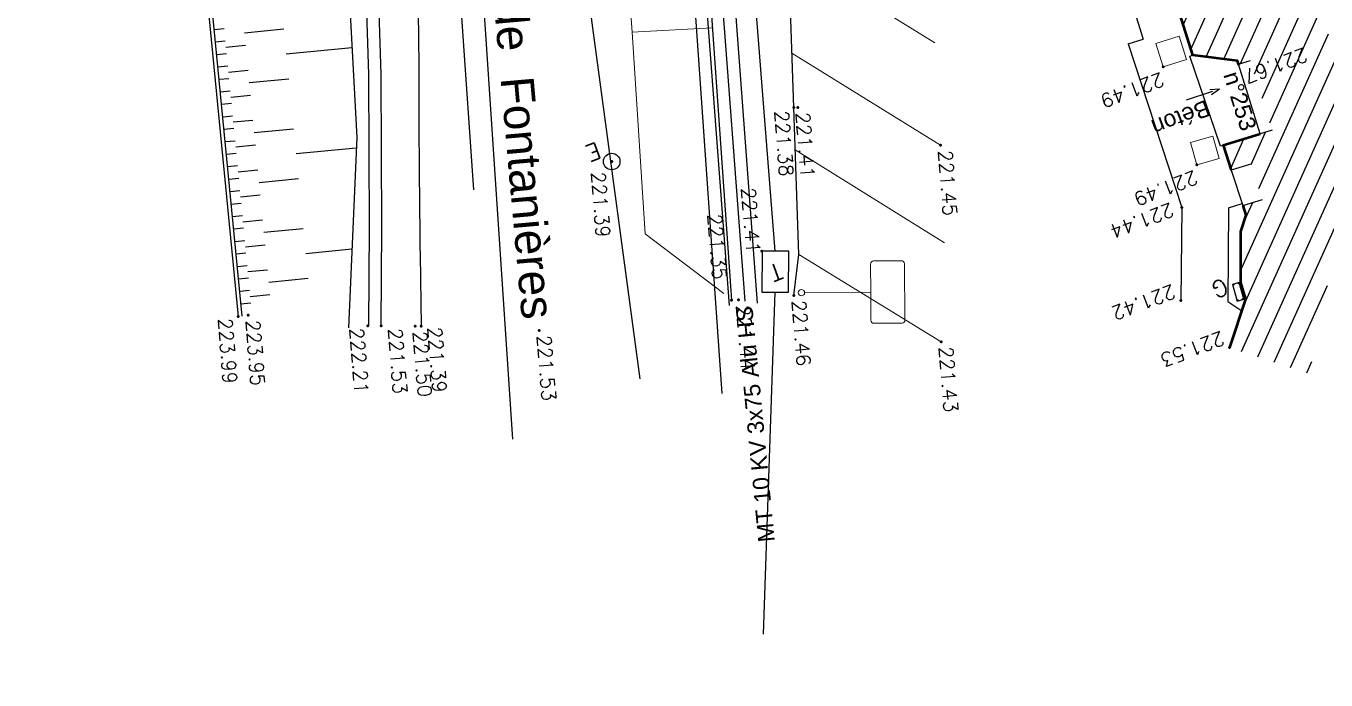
# Model space of a CAD drawing. Header units: metres. Extents: x 1841041 to 1841282, y 5171502 to 5171751.
# Drawn here: x 1841058.04 to 1841089.55, y 5171513.18 to 5171529.04 of the extents above; entities that cross this region are included whole.
import ezdxf
from ezdxf.enums import TextEntityAlignment as Align
from ezdxf.lldxf.tags import DXFTag

# ---------------------------------------------------------------- set-up
doc = ezdxf.new("R2010")
doc.units = ezdxf.units.M
doc.header["$PDSIZE"] = -0.004
for name, color, linetype, true_color in [('AEP_SSL', 4, 'Continuous', 0x00ffff), ('EDF_SSL', 1, 'Texte-Electricite', 0xff0000), ('Fond topo - BAT_ANN', 7, 'Continuous', 0x999999), ('Fond topo - BAT_HAC', 9, 'Continuous', 0x808080), ('Fond topo - BAT_NUM', 9, 'Continuous', 0x808080), ('Fond topo - CLO_MUR', 9, 'Continuous', 0x808080), ('Fond topo - EAU', 4, 'Continuous', 0x00ffff), ('Fond topo - EAU_TXT', 4, 'Continuous', 0x00ffff), ('Fond topo - GAZ', 7, 'Continuous', 0xff6600), ('Fond topo - GAZ_TXT', 7, 'Continuous', 0xff6600), ('Fond topo - PTT', 3, 'Continuous', 0x00ff00), ('Fond topo - PTT_TXT', 3, 'Continuous', 0x00ff00), ('Fond topo - SOL', 7, 'Continuous', 0xbababa), ('Fond topo - TAL', 7, 'Continuous', 0x7f3f00), ('Fond topo - TAL_HAC', 7, 'Continuous', 0xa57c00), ('Fond topo - VOI_NOM', 7, 'Continuous', 0x999999), ('Fond topo - VOI_TXT', 7, 'Continuous', 0x999999), ('GAZ_SSL', 7, 'Texte-GAZ', 0xff6600), ('SA - EBC', 7, 'Continuous', 0x4f7f3f), ('SA - Limite terrain', 1, 'LIMITE_CADASTRALE', 0xff0000), ('TELECOM_SSL', 3, 'Texte-Telecom', 0x00ff00)]:
    doc.layers.add(name, color=color, linetype=linetype, true_color=true_color)
doc.layers.add('Fond topo - AFF', color=7, linetype='Continuous', lineweight=9)
for name, color, linetype, lineweight, true_color in [('Fond topo - BAT', 9, 'Continuous', 50, 0x808080), ('Fond topo - P', 3, 'Continuous', 50, 0x00ff00), ('Fond topo - SIG', 7, 'Continuous', 20, 0xbf80ff), ('Fond topo - SIH', 7, 'Continuous', 5, 0xff7f9f), ('Fond topo - VOI', 7, 'Continuous', 25, 0x999999), ('Fond topo - Z_500', 1, 'Continuous', 9, 0xff0000)]:
    doc.layers.add(name, color=color, linetype=linetype, lineweight=lineweight, true_color=true_color)
doc.styles.add('2000_ARIAL', font='arial.ttf', dxfattribs={"height": 0.4})
doc.styles.add('Lignes', font='arial.ttf', dxfattribs={"height": 0.35})
doc.styles.add('LignesA', font='arial.ttf', dxfattribs={"height": 0.35})
doc.styles.add('SIMPLEX', font='simplex_.ttf', dxfattribs={"height": 1.25})
doc.styles.add('Tronçons', font='arial.ttf', dxfattribs={"height": 0.25})
tags = doc.linetypes.add('L16', pattern=[0.375, 0.3, -0.075]).pattern_tags.tags
tags[6:7] = [DXFTag(74, 4), DXFTag(75, 0), DXFTag(340, '0'), DXFTag(46, 0.0), DXFTag(50, 0.0), DXFTag(44, 0.0), DXFTag(45, 0.0)]
tags[4:5] = [DXFTag(74, 4), DXFTag(75, 0), DXFTag(340, '0'), DXFTag(46, 0.0), DXFTag(50, 0.0), DXFTag(44, 0.0), DXFTag(45, 0.0)]
tags = doc.linetypes.add('L8', pattern=[0.225, 0.15, -0.075]).pattern_tags.tags
tags[6:7] = [DXFTag(74, 4), DXFTag(75, 0), DXFTag(340, '0'), DXFTag(46, 0.0), DXFTag(50, 0.0), DXFTag(44, 0.0), DXFTag(45, 0.0)]
tags[4:5] = [DXFTag(74, 4), DXFTag(75, 0), DXFTag(340, '0'), DXFTag(46, 0.0), DXFTag(50, 0.0), DXFTag(44, 0.0), DXFTag(45, 0.0)]
tags = doc.linetypes.add('LIMITE_CADASTRALE', pattern=[13, 8, -2, 1, -2]).pattern_tags.tags
tags[10:11] = [DXFTag(74, 4), DXFTag(75, 0), DXFTag(340, '0'), DXFTag(46, 0.0), DXFTag(50, 0.0), DXFTag(44, 0.0), DXFTag(45, 0.0)]
tags[8:9] = [DXFTag(74, 4), DXFTag(75, 0), DXFTag(340, '0'), DXFTag(46, 0.0), DXFTag(50, 0.0), DXFTag(44, 0.0), DXFTag(45, 0.0)]
tags[6:7] = [DXFTag(74, 4), DXFTag(75, 0), DXFTag(340, '0'), DXFTag(46, 0.0), DXFTag(50, 0.0), DXFTag(44, 0.0), DXFTag(45, 0.0)]
tags[4:5] = [DXFTag(74, 4), DXFTag(75, 0), DXFTag(340, '0'), DXFTag(46, 0.0), DXFTag(50, 0.0), DXFTag(44, 0.0), DXFTag(45, 0.0)]
tags = doc.linetypes.add('Texte-BT', pattern='A,5,-0.25,["BT",Lignes,S=1,R=0,X=0,Y=-0.18],-1.25', length=6.5).pattern_tags.tags
tags[15:16] = [DXFTag(74, 4), DXFTag(75, 0), DXFTag(340, '0'), DXFTag(46, 0.0), DXFTag(50, 0.0), DXFTag(44, 0.0), DXFTag(45, 0.0)]
tags[4:5] = [DXFTag(74, 4), DXFTag(75, 0), DXFTag(340, '0'), DXFTag(46, 0.0), DXFTag(50, 0.0), DXFTag(44, 0.0), DXFTag(45, 0.0)]
tags = doc.linetypes.add('Texte-Electricite', pattern='A,5,-0.25,["ELEC",Lignes,S=1,R=0,X=0,Y=-0.18],-1.25', length=6.5).pattern_tags.tags
tags[15:16] = [DXFTag(74, 4), DXFTag(75, 0), DXFTag(340, '0'), DXFTag(46, 0.0), DXFTag(50, 0.0), DXFTag(44, 0.0), DXFTag(45, 0.0)]
tags[4:5] = [DXFTag(74, 4), DXFTag(75, 0), DXFTag(340, '0'), DXFTag(46, 0.0), DXFTag(50, 0.0), DXFTag(44, 0.0), DXFTag(45, 0.0)]
tags = doc.linetypes.add('Texte-GAZ', pattern='A,5,-0.25,["GAZ",Lignes,S=1,R=0,X=0,Y=-0.18],-1.25', length=6.5).pattern_tags.tags
tags[15:16] = [DXFTag(74, 4), DXFTag(75, 0), DXFTag(340, '0'), DXFTag(46, 0.0), DXFTag(50, 0.0), DXFTag(44, 0.0), DXFTag(45, 0.0)]
tags[4:5] = [DXFTag(74, 4), DXFTag(75, 0), DXFTag(340, '0'), DXFTag(46, 0.0), DXFTag(50, 0.0), DXFTag(44, 0.0), DXFTag(45, 0.0)]
tags = doc.linetypes.add('Texte-HT', pattern='A,5,-0.25,["HT",Lignes,S=1,R=0,X=0,Y=-0.18],-1.25', length=6.5).pattern_tags.tags
tags[15:16] = [DXFTag(74, 4), DXFTag(75, 0), DXFTag(340, '0'), DXFTag(46, 0.0), DXFTag(50, 0.0), DXFTag(44, 0.0), DXFTag(45, 0.0)]
tags[4:5] = [DXFTag(74, 4), DXFTag(75, 0), DXFTag(340, '0'), DXFTag(46, 0.0), DXFTag(50, 0.0), DXFTag(44, 0.0), DXFTag(45, 0.0)]
tags = doc.linetypes.add('Texte-MT', pattern='A,5,-0.25,["MT",Lignes,S=1,R=0,X=0,Y=-0.18],-1.25', length=6.5).pattern_tags.tags
tags[15:16] = [DXFTag(74, 4), DXFTag(75, 0), DXFTag(340, '0'), DXFTag(46, 0.0), DXFTag(50, 0.0), DXFTag(44, 0.0), DXFTag(45, 0.0)]
tags[4:5] = [DXFTag(74, 4), DXFTag(75, 0), DXFTag(340, '0'), DXFTag(46, 0.0), DXFTag(50, 0.0), DXFTag(44, 0.0), DXFTag(45, 0.0)]
tags = doc.linetypes.add('Texte-Telecom', pattern='A,5,-0.25,["TEL",Lignes,S=1,R=0,X=0,Y=-0.18],-1.25', length=6.5).pattern_tags.tags
tags[15:16] = [DXFTag(74, 4), DXFTag(75, 0), DXFTag(340, '0'), DXFTag(46, 0.0), DXFTag(50, 0.0), DXFTag(44, 0.0), DXFTag(45, 0.0)]
tags[4:5] = [DXFTag(74, 4), DXFTag(75, 0), DXFTag(340, '0'), DXFTag(46, 0.0), DXFTag(50, 0.0), DXFTag(44, 0.0), DXFTag(45, 0.0)]
tags = doc.linetypes.add('Texte-TelecomA', pattern='A,5,-0.25,["TEL",LignesA,S=1,R=0,X=0,Y=-0.18],-1.25', length=6.5).pattern_tags.tags
tags[15:16] = [DXFTag(74, 4), DXFTag(75, 0), DXFTag(340, '0'), DXFTag(46, 0.0), DXFTag(50, 0.0), DXFTag(44, 0.0), DXFTag(45, 0.0)]
tags[4:5] = [DXFTag(74, 4), DXFTag(75, 0), DXFTag(340, '0'), DXFTag(46, 0.0), DXFTag(50, 0.0), DXFTag(44, 0.0), DXFTag(45, 0.0)]

# ---------------------------------------------------------------- blocks, each defined once
blk = doc.blocks.new('AFF03')
at = {"ltscale": 2, "flags": 128}
blk.add_lwpolyline([(-0.5, -0.5), (0.5, -0.5), (0.5, 0.5), (-0.5, 0.5)], close=True, dxfattribs=at)
blk = doc.blocks.new('ESC01')
at = {"ltscale": 2}
for p, q in [((1.338104, 0), (0, 0)), ((1.257547, 0.126415), (1.7, 0)), ((1.257547, -0.126415), (1.7, 0))]:
    blk.add_line(p, q, dxfattribs=at)
blk = doc.blocks.new('EAU03')
at = {"ltscale": 2}
blk.add_circle((0, 0), 0.2, dxfattribs=at)
blk = doc.blocks.new('EAU99')
at = {"style": 'SIMPLEX'}
blk.add_text('E', height=0.4, dxfattribs=at).set_placement((0, 0), align=Align.MIDDLE_CENTER)
blk = doc.blocks.new('GAZ06')
at = {"ltscale": 2}
for p, q in [((-0.5, 0.5), (-0.426635, 0.255449)), ((0.426635, 0.255449), (0.5, 0.5))]:
    blk.add_line(p, q, dxfattribs=at)
at = {"ltscale": 2, "flags": 128}
blk.add_lwpolyline([(-0.5, -0.5), (0.5, -0.5), (0.5, 0.5), (-0.5, 0.5)], close=True, dxfattribs=at)
for points in [[(-0.426635, -0.255449), (-0.5, -0.5)], [(0.5, -0.5), (0.426635, -0.255449)]]:
    blk.add_lwpolyline(points, dxfattribs=at)
blk = doc.blocks.new('GAZ99')
at = {"style": 'SIMPLEX'}
blk.add_text('G', height=0.4, dxfattribs=at).set_placement((0, 0), align=Align.MIDDLE_CENTER)
blk = doc.blocks.new('PTOPO')
at = {"color": 0, "ltscale": 2}
blk.add_point((0, 0), dxfattribs=at)
blk = doc.blocks.new('PTT04')
at = {"ltscale": 2, "flags": 128}
blk.add_lwpolyline([(-0.5, -0.5), (0.5, -0.5), (0.5, 0.5), (-0.5, 0.5)], close=True, dxfattribs=at)
blk = doc.blocks.new('PTT99')
at = {"style": 'SIMPLEX'}
blk.add_text('T', height=0.4, dxfattribs=at).set_placement((0, 0), align=Align.MIDDLE_CENTER)
blk = doc.blocks.new('MOB01')
at = {"ltscale": 2}
blk.add_line((0, 0.078125), (0, 1.679534), dxfattribs=at)
at = {"linetype": 'Continuous', "ltscale": 2, "flags": 128}
blk.add_lwpolyline([(0, 1.679534), (0.680858, 1.679534, 0.414214007), (0.755858, 1.754534), (0.755858, 2.428793, 0.414214007), (0.680858, 2.503793), (-0.680858, 2.503793, 0.414214007), (-0.755858, 2.428793), (-0.755858, 1.754534, 0.414214007), (-0.680858, 1.679534)], format="xyb", close=True, dxfattribs=at)
at = {"ltscale": 2}
blk.add_circle((0, 0), 0.078125, dxfattribs=at)

msp = doc.modelspace()

# ---------------------------------------------------------------- hatches: boundary and pattern name
at = {"layer": 'Fond topo - BAT_HAC'}
h = msp.add_hatch(dxfattribs=at)
h.set_pattern_fill('ANSI31*128', color=256, scale=0.13, style=0, pattern_type=2)
h.set_pattern_definition([(245.789221942, (3682554.3819, 10343265.77015), (0.376445728962, -0.16926654289), [])])
h.paths.add_polyline_path([(1841087.211, 5171521.244), (1841087.597, 5171522.419), (1841087.478, 5171522.827), (1841087.48, 5171524.059), (1841087.606, 5171524.46), (1841087.531, 5171524.691), (1841088.008, 5171524.839), (1841087.731, 5171525.695), (1841087.254, 5171525.547), (1841087.057, 5171526.151), (1841087.956, 5171526.431), (1841088.242, 5171526.521), (1841087.716, 5171528.211), (1841087.429, 5171528.122), (1841087.405, 5171528.198), (1841086.313, 5171528.337), (1841085.775, 5171530.063), (1841086.247, 5171530.21), (1841085.954, 5171531.165), (1841085.477, 5171531.016), (1841084.158, 5171535.249), (1841084.812, 5171535.437), (1841084.658, 5171535.96), (1841084.03, 5171538.094), (1841092.422, 5171540.851), (1841092.704, 5171539.891), (1841093.017, 5171538.941), (1841091.371, 5171538.4), (1841086.496, 5171536.798), (1841086.577, 5171536.524), (1841087.298, 5171534.072), (1841087.276, 5171533.672), (1841088.258, 5171530.475), (1841089.03, 5171530.716), (1841090.747, 5171525.206), (1841090.061, 5171524.993), (1841090.535, 5171523.532), (1841089.479, 5171523.203), (1841089.479, 5171523.111), (1841089.69, 5171522.382), (1841089.111, 5171520.62)])
at = {"layer": 'SA - EBC'}
h = msp.add_hatch(dxfattribs=at)
h.set_pattern_fill('_USER', color=256, scale=0.75, angle=-315, style=0, pattern_type=0)
h.set_pattern_definition([(-315, (0, 0), (-0.53033008589, 0.53033008589), [])])
h.paths.add_polyline_path([(1841119.311, 5171517.942), (1841118.447, 5171528.735, 0.1757), (1841113.113, 5171539.777), (1841109.344, 5171549.226), (1841089.272, 5171544.304), (1841086.606, 5171546.279), (1841084.874, 5171548.209), (1841084.535, 5171549.22), (1841084.873, 5171550.773, -0.34296), (1841089.201, 5171553.978), (1841090.779, 5171552.861), (1841093.927, 5171551.606), (1841097.97, 5171551.352), (1841103.264, 5171552.013), (1841107.731, 5171553.012, -0.052328), (1841109.95, 5171560.739), (1841111.805, 5171565.328), (1841115.144, 5171570.762, -0.606358), (1841121.494, 5171570.315), (1841124.817, 5171565.334), (1841131.167, 5171558.865, -0.134836), (1841134.559, 5171550.657), (1841135.049, 5171546.72), (1841133.62, 5171539.683, 0.064934), (1841133.212, 5171533.924), (1841134.314, 5171530.293)])

# ---------------------------------------------------------------- linework, layer by layer
at = {"layer": 'AEP_SSL', "elevation": 0, "flags": 128}
for points in [[(1841072.922, 5171520.491), (1841070.714, 5171536.918), (1841069.065, 5171540.141), (1841065.884, 5171583.877), (1841068.052, 5171592.112), (1841066.183, 5171601.282), (1841065.017, 5171606.606), (1841064.032, 5171608.882)], [(1841062.488, 5171608.107), (1841068.855, 5171585.853), (1841069.082, 5171584.022), (1841070.722, 5171574.244), (1841073.199, 5171544.534), (1841074.904, 5171520.129)], [(1841073.573, 5171539.307), (1841068.514, 5171538.792), (1841069.835, 5171519.021)]]:
    msp.add_lwpolyline(points, dxfattribs=at)
at = {"layer": 'EDF_SSL', "linetype": 'Texte-MT', "elevation": 0, "flags": 128}
msp.add_lwpolyline([(1841075.472, 5171522.374), (1841070.513, 5171588.016), (1841070.785, 5171589.695), (1841075.678, 5171593.766), (1841080.688, 5171591.897), (1841086.009, 5171592.364), (1841109.718, 5171601.825), (1841124.641, 5171607.855), (1841130.424, 5171611.963), (1841137.94, 5171610.696), (1841158.939, 5171618.484), (1841159.326, 5171635.436), (1841159.536, 5171638.037), (1841162.468, 5171640.432), (1841165.897, 5171644.724), (1841175.873, 5171652.486)], dxfattribs=at)
at = {"layer": 'EDF_SSL', "linetype": 'Texte-BT', "elevation": 0, "flags": 128}
msp.add_lwpolyline([(1841075.089, 5171522.27), (1841070.13, 5171587.913), (1841070.345, 5171593.422), (1841069.633, 5171600.106)], dxfattribs=at)
at = {"layer": 'EDF_SSL', "linetype": 'Texte-HT', "elevation": 0, "flags": 128}
msp.add_lwpolyline([(1841075.769, 5171522.32), (1841070.877, 5171588.069), (1841070.569, 5171594.297), (1841058.841, 5171593.08), (1841051.999, 5171588.585)], dxfattribs=at)
at = {"layer": 'Fond topo - BAT', "ltscale": 2, "flags": 128}
for points in [[(1841085.775, 5171530.063), (1841086.313, 5171528.337)], [(1841087.429, 5171528.122), (1841087.405, 5171528.198), (1841086.313, 5171528.337)], [(1841087.057, 5171526.151), (1841087.956, 5171526.431)], [(1841087.057, 5171526.151), (1841087.254, 5171525.547)], [(1841087.531, 5171524.691), (1841087.606, 5171524.46), (1841087.48, 5171524.059), (1841087.478, 5171522.827), (1841087.597, 5171522.419), (1841087.211, 5171521.244)]]:
    msp.add_lwpolyline(points, dxfattribs=at)
at = {"layer": 'Fond topo - BAT_ANN', "ltscale": 2, "flags": 128}
for points in [[(1841087.057, 5171526.151), (1841086.991, 5171526.131), (1841086.246, 5171528.316), (1841086.313, 5171528.337)], [(1841088.242, 5171526.521), (1841087.956, 5171526.431), (1841087.429, 5171528.122), (1841087.716, 5171528.211)], [(1841087.731, 5171525.695), (1841087.254, 5171525.547), (1841087.531, 5171524.691), (1841088.008, 5171524.839)], [(1841087.186, 5171524.633), (1841087.171, 5171522.365), (1841087.505, 5171522.138)], [(1841087.186, 5171524.633), (1841087.517, 5171524.736)]]:
    msp.add_lwpolyline(points, dxfattribs=at)
at = {"layer": 'Fond topo - CLO_MUR', "ltscale": 2, "flags": 128}
for points in [[(1841066.652, 5171521.773), (1841066.668, 5171524.153), (1841066.649, 5171527.871), (1841066.502, 5171532.438), (1841066.021, 5171538.842), (1841064.849, 5171554.059), (1841064.762, 5171555.27), (1841064.648, 5171556.698), (1841061.779, 5171556.487)], [(1841066.352, 5171521.775), (1841066.368, 5171524.153), (1841066.349, 5171527.865), (1841066.202, 5171532.422), (1841065.721, 5171538.819), (1841064.565, 5171553.851), (1841063.122, 5171553.811), (1841063.062, 5171555.406), (1841064.446, 5171555.458), (1841064.373, 5171556.377), (1841061.801, 5171556.188)]]:
    msp.add_lwpolyline(points, dxfattribs=at)
at = {"layer": 'Fond topo - SIH', "linetype": 'L16', "ltscale": 2, "flags": 128}
for points in [[(1841073.049, 5171524.004), (1841072.728, 5171528.895), (1841072.356, 5171534.143), (1841071.917, 5171539.553), (1841070.737, 5171554.701), (1841070.29, 5171560.171), (1841071.946, 5171561.179)], [(1841080.067, 5171528.632), (1841076.524, 5171530.835)], [(1841072.728, 5171528.895), (1841074.675, 5171528.996)], [(1841080.203, 5171526.151), (1841076.605, 5171528.388)], [(1841080.303, 5171523.789), (1841076.683, 5171526.04)], [(1841073.049, 5171524.004), (1841074.951, 5171522.561)], [(1841080.221, 5171521.387), (1841076.769, 5171523.499)]]:
    msp.add_lwpolyline(points, dxfattribs=at)
at = {"layer": 'Fond topo - SOL', "linetype": 'L16', "ltscale": 2, "flags": 128}
for points in [[(1841083.213, 5171534.82), (1841085.114, 5171528.721)], [(1841084.75, 5171528.608), (1841085.114, 5171528.721)], [(1841084.75, 5171528.608), (1841086.056, 5171524.639), (1841086.027, 5171522.384)]]:
    msp.add_lwpolyline(points, dxfattribs=at)
at = {"layer": 'Fond topo - TAL', "ltscale": 2, "flags": 128}
msp.add_lwpolyline([(1841063.281, 5171522.006), (1841061.041, 5171544.987), (1841060.163, 5171554.171), (1841060.017, 5171555.54)], dxfattribs=at)
at = {"layer": 'Fond topo - TAL', "linetype": 'L8', "ltscale": 2, "flags": 128}
msp.add_lwpolyline([(1841062.835, 5171555.616), (1841062.934, 5171553.832), (1841063.394, 5171553.426), (1841064.008, 5171553.033), (1841064.452, 5171552.351), (1841065.351, 5171538.93), (1841065.496, 5171536.74), (1841065.753, 5171532.047), (1841066.055, 5171526.339), (1841065.86, 5171521.724)], dxfattribs=at)
at = {"layer": 'Fond topo - TAL_HAC', "ltscale": 2}
for p, q in [((1841062.603, 5171528.961), (1841062.842, 5171528.984)), ((1841063.334, 5171528.879), (1841064.29, 5171528.972)), ((1841062.632, 5171528.658), (1841062.871, 5171528.681)), ((1841062.662, 5171528.356), (1841062.901, 5171528.379)), ((1841062.886, 5171528.53), (1841063.364, 5171528.577)), ((1841064.349, 5171528.368), (1841065.939, 5171528.523)), ((1841062.691, 5171528.053), (1841062.93, 5171528.077)), ((1841062.945, 5171527.926), (1841063.423, 5171527.972)), ((1841062.721, 5171527.751), (1841062.96, 5171527.774)), ((1841063.452, 5171527.67), (1841064.408, 5171527.763)), ((1841062.75, 5171527.449), (1841062.989, 5171527.472)), ((1841063.004, 5171527.321), (1841063.482, 5171527.367)), ((1841062.78, 5171527.146), (1841063.019, 5171527.17)), ((1841062.809, 5171526.844), (1841063.048, 5171526.867)), ((1841063.063, 5171526.716), (1841063.541, 5171526.763)), ((1841062.839, 5171526.542), (1841063.078, 5171526.565)), ((1841063.57, 5171526.46), (1841064.526, 5171526.553)), ((1841062.868, 5171526.239), (1841063.107, 5171526.262)), ((1841063.122, 5171526.111), (1841063.6, 5171526.158)), ((1841064.585, 5171525.949), (1841066.044, 5171526.091)), ((1841062.898, 5171525.937), (1841063.137, 5171525.96)), ((1841062.927, 5171525.634), (1841063.166, 5171525.658)), ((1841063.181, 5171525.506), (1841063.659, 5171525.553)), ((1841062.957, 5171525.332), (1841063.196, 5171525.355)), ((1841063.688, 5171525.251), (1841064.643, 5171525.344)), ((1841062.986, 5171525.03), (1841063.225, 5171525.053)), ((1841063.24, 5171524.902), (1841063.717, 5171524.948)), ((1841063.016, 5171524.727), (1841063.254, 5171524.751)), ((1841063.045, 5171524.425), (1841063.284, 5171524.448)), ((1841063.299, 5171524.297), (1841063.776, 5171524.344)), ((1841063.075, 5171524.123), (1841063.313, 5171524.146)), ((1841063.806, 5171524.041), (1841064.761, 5171524.134)), ((1841063.104, 5171523.82), (1841063.343, 5171523.843)), ((1841063.358, 5171523.692), (1841063.835, 5171523.739)), ((1841064.82, 5171523.53), (1841065.941, 5171523.639)), ((1841063.133, 5171523.518), (1841063.372, 5171523.541)), ((1841063.163, 5171523.215), (1841063.402, 5171523.239)), ((1841063.192, 5171522.913), (1841063.431, 5171522.936)), ((1841063.417, 5171523.087), (1841063.894, 5171523.134)), ((1841063.924, 5171522.832), (1841064.879, 5171522.925)), ((1841063.222, 5171522.611), (1841063.461, 5171522.634)), ((1841063.251, 5171522.308), (1841063.49, 5171522.332)), ((1841063.475, 5171522.483), (1841063.953, 5171522.529))]:
    msp.add_line(p, q, dxfattribs=at)
at = {"layer": 'Fond topo - VOI', "ltscale": 2, "flags": 128}
msp.add_lwpolyline([(1841063.072, 5171588.271), (1841063.505, 5171582.569), (1841063.978, 5171576.648), (1841064.746, 5171566.663), (1841065.735, 5171554.25), (1841066.912, 5171539.085), (1841067.362, 5171533.111, -0.018575), (1841067.559, 5171527.929, 0.004565), (1841067.621, 5171521.766)], format="xyb", dxfattribs=at)
for points in [[(1841071.768, 5171567.1), (1841071.894, 5171565.734), (1841072.163, 5171562.097), (1841072.713, 5171554.762), (1841073.099, 5171549.841), (1841073.754, 5171541.594), (1841073.886, 5171540.049), (1841074.444, 5171532.299), (1841075.137, 5171522.395)], [(1841060.063, 5171554.161), (1841060.942, 5171544.977), (1841063.181, 5171521.996)], [(1841076.654, 5171522.512), (1841076.769, 5171523.499), (1841076.649, 5171527.067), (1841076.514, 5171531.109), (1841076.21, 5171536.189), (1841075.806, 5171540.272)]]:
    msp.add_lwpolyline(points, dxfattribs=at)
at = {"layer": 'GAZ_SSL', "elevation": 0, "flags": 128}
msp.add_lwpolyline([(1841068.893, 5171525.074), (1841065.024, 5171580.818)], dxfattribs=at)
at = {"layer": 'SA - Limite terrain', "ltscale": 0.5}
msp.add_open_spline([(1841077.148, 5171583.553), (1841078.819, 5171584.595), (1841080.49, 5171585.638), (1841083.664, 5171586.861), (1841086.838, 5171588.083), (1841093.711, 5171590.735), (1841100.584, 5171593.386), (1841105.835, 5171595.38), (1841111.086, 5171597.373), (1841112.783, 5171598.016), (1841114.48, 5171598.659), (1841120.144, 5171600.798), (1841125.807, 5171602.936), (1841137.979, 5171607.582), (1841150.151, 5171612.227), (1841152.241, 5171613.017), (1841154.331, 5171613.807), (1841157.624, 5171615.009), (1841160.918, 5171616.21), (1841160.894, 5171617.273), (1841160.87, 5171618.335), (1841160.842, 5171619.242), (1841160.815, 5171620.149), (1841160.788, 5171621.056), (1841160.76, 5171621.962), (1841160.713, 5171623.534), (1841160.666, 5171625.105), (1841160.65, 5171625.629), (1841160.634, 5171626.153), (1841160.584, 5171627.253), (1841160.533, 5171628.354), (1841160.518, 5171628.685), (1841160.503, 5171629.017), (1841160.48, 5171629.51), (1841160.458, 5171630.004), (1841160.008, 5171632.996), (1841159.557, 5171635.989), (1841161.416, 5171637.129), (1841163.274, 5171638.269), (1841163.062, 5171638.62), (1841162.85, 5171638.97), (1841163.132, 5171639.178), (1841163.413, 5171639.387), (1841163.466, 5171639.334), (1841163.52, 5171639.282), (1841164.038, 5171639.682), (1841164.556, 5171640.082), (1841164.648, 5171639.962), (1841164.741, 5171639.842), (1841166.344, 5171640.478), (1841167.783, 5171641.548), (1841166.833, 5171642.782), (1841165.884, 5171644.015), (1841169.436, 5171646.693), (1841172.988, 5171649.371), (1841174.754, 5171650.702), (1841176.52, 5171652.033), (1841176.562, 5171652.065), (1841176.604, 5171652.098), (1841176.583, 5171652.125), (1841176.562, 5171652.152), (1841191.178, 5171663.382), (1841205.795, 5171674.612), (1841207.539, 5171675.957), (1841209.283, 5171677.303), (1841213.68, 5171676.869), (1841218.077, 5171676.436), (1841224.138, 5171669.22), (1841230.199, 5171662.004), (1841229.455, 5171661.412), (1841228.711, 5171660.821), (1841230.314, 5171658.673), (1841231.917, 5171656.525), (1841232.043, 5171656.617), (1841232.17, 5171656.708), (1841232.372, 5171656.428), (1841232.575, 5171656.148), (1841232.451, 5171656.059), (1841232.328, 5171655.969), (1841232.663, 5171655.506), (1841232.999, 5171655.043), (1841233.051, 5171655.081), (1841233.104, 5171655.119), (1841233.508, 5171654.297), (1841234.371, 5171654.751), (1841235.089, 5171655.242), (1841235.806, 5171655.732), (1841235.743, 5171655.833), (1841235.681, 5171655.933), (1841236.005, 5171656.142), (1841236.329, 5171656.35), (1841236.53, 5171656.027), (1841236.731, 5171655.704), (1841236.69, 5171655.677), (1841236.649, 5171655.651), (1841240.859, 5171649.081), (1841245.068, 5171642.512), (1841245.316, 5171642.137), (1841245.563, 5171641.762), (1841246.368, 5171640.454), (1841247.173, 5171639.145), (1841247.777, 5171638.093), (1841248.381, 5171637.04), (1841248.966, 5171636.026), (1841249.551, 5171635.012), (1841249.717, 5171634.703), (1841249.883, 5171634.395), (1841250.399, 5171633.314), (1841250.915, 5171632.234), (1841251.406, 5171631.065), (1841251.898, 5171629.896), (1841252.568, 5171628.101), (1841253.238, 5171626.305), (1841253.563, 5171625.376), (1841253.889, 5171624.446), (1841254.265, 5171623.34), (1841254.642, 5171622.235), (1841255.134, 5171620.703), (1841255.626, 5171619.171), (1841256.972, 5171614.602), (1841258.318, 5171610.034), (1841260.018, 5171603.956), (1841261.718, 5171597.878), (1841261.649, 5171597.471), (1841261.579, 5171597.063), (1841255.231, 5171594.584), (1841248.882, 5171592.105), (1841248.776, 5171592.327), (1841248.67, 5171592.548), (1841246.784, 5171591.747), (1841244.897, 5171590.945), (1841242.725, 5171590.022), (1841240.552, 5171589.099), (1841236.933, 5171587.662), (1841233.313, 5171586.225), (1841233.492, 5171583.109), (1841233.67, 5171579.993), (1841236.323, 5171570.916), (1841238.976, 5171561.84), (1841241.513, 5171558.133), (1841244.049, 5171554.427), (1841242.923, 5171553.125), (1841241.796, 5171551.823), (1841241.41, 5171551.356), (1841241.024, 5171550.889), (1841240.713, 5171550.265), (1841240.402, 5171549.641), (1841239.986, 5171547.808), (1841239.57, 5171545.975), (1841239.534, 5171544.717), (1841239.499, 5171543.459), (1841239.692, 5171542.348), (1841239.886, 5171541.236), (1841240.081, 5171539.923), (1841240.277, 5171538.61), (1841240.912, 5171536.095), (1841241.546, 5171533.58), (1841243.014, 5171531.501), (1841244.481, 5171529.421), (1841227.512, 5171525.461), (1841210.543, 5171521.501), (1841206.604, 5171520.748), (1841202.664, 5171519.995), (1841201.249, 5171519.723), (1841199.834, 5171519.451), (1841198.395, 5171519.201), (1841196.956, 5171518.952), (1841194.089, 5171518.458), (1841191.222, 5171517.964), (1841187.46, 5171517.221), (1841183.698, 5171516.477), (1841181.491, 5171516.11), (1841179.284, 5171515.742), (1841171.622, 5171514.451), (1841163.959, 5171513.159), (1841163.66, 5171515.636), (1841163.361, 5171518.113), (1841161.425, 5171520.351), (1841159.488, 5171522.59), (1841159.231, 5171523.557), (1841158.974, 5171524.524), (1841157.967, 5171529.943), (1841156.959, 5171535.361), (1841153.722, 5171536.254), (1841150.485, 5171537.146), (1841149.694, 5171541.102), (1841148.903, 5171545.057), (1841151.559, 5171547.094), (1841154.215, 5171549.131), (1841153.197, 5171554.379), (1841152.179, 5171559.627), (1841150.262, 5171559.173), (1841148.344, 5171558.719), (1841148.332, 5171558.768), (1841148.321, 5171558.817), (1841145.057, 5171557.992), (1841141.793, 5171557.167), (1841136.485, 5171555.864), (1841131.176, 5171554.561), (1841120.489, 5171551.958), (1841109.801, 5171549.355), (1841104.946, 5171548.16), (1841100.091, 5171546.965), (1841095.661, 5171545.873), (1841091.231, 5171544.781), (1841091.156, 5171544.642), (1841091.08, 5171544.503), (1841088.933, 5171543.954), (1841086.785, 5171543.404), (1841084.885, 5171542.931), (1841082.985, 5171542.457), (1841083.035, 5171542.261), (1841083.086, 5171542.065), (1841079.452, 5171541.173), (1841075.819, 5171540.281), (1841074.961, 5171551.046), (1841074.102, 5171561.812), (1841074.142, 5171561.815), (1841074.182, 5171561.818), (1841074.04, 5171563.776), (1841073.899, 5171565.734), (1841073.884, 5171565.934), (1841073.87, 5171566.133), (1841073.601, 5171569.428), (1841073.333, 5171572.722), (1841073.339, 5171574.679), (1841073.345, 5171576.635), (1841073.965, 5171578.536), (1841074.585, 5171580.437), (1841075.867, 5171581.995), (1841077.148, 5171583.553)], degree=2, knots=[0, 0, 0, 0.01, 0.01, 0.02, 0.02, 0.03, 0.03, 0.04, 0.04, 0.05, 0.05, 0.06, 0.06, 0.07, 0.07, 0.08, 0.08, 0.09, 0.09, 0.1, 0.1, 0.11, 0.11, 0.12, 0.12, 0.13, 0.13, 0.14, 0.14, 0.15, 0.15, 0.16, 0.16, 0.17, 0.17, 0.18, 0.18, 0.19, 0.19, 0.2, 0.2, 0.21, 0.21, 0.22, 0.22, 0.23, 0.23, 0.24, 0.24, 0.25, 0.25, 0.26, 0.26, 0.27, 0.27, 0.28, 0.28, 0.29, 0.29, 0.3, 0.3, 0.31, 0.31, 0.32, 0.32, 0.33, 0.33, 0.34, 0.34, 0.35, 0.35, 0.36, 0.36, 0.37, 0.37, 0.38, 0.38, 0.39, 0.39, 0.4, 0.4, 0.41, 0.41, 0.42, 0.42, 0.43, 0.43, 0.44, 0.44, 0.45, 0.45, 0.46, 0.46, 0.47, 0.47, 0.48, 0.48, 0.49, 0.49, 0.5, 0.5, 0.51, 0.51, 0.52, 0.52, 0.53, 0.53, 0.54, 0.54, 0.55, 0.55, 0.56, 0.56, 0.57, 0.57, 0.58, 0.58, 0.59, 0.59, 0.6, 0.6, 0.61, 0.61, 0.62, 0.62, 0.63, 0.63, 0.64, 0.64, 0.65, 0.65, 0.66, 0.66, 0.67, 0.67, 0.68, 0.68, 0.69, 0.69, 0.7, 0.7, 0.71, 0.71, 0.72, 0.72, 0.73, 0.73, 0.74, 0.74, 0.75, 0.75, 0.76, 0.76, 0.77, 0.77, 0.78, 0.78, 0.79, 0.79, 0.8, 0.8, 0.81, 0.81, 0.82, 0.82, 0.83, 0.83, 0.84, 0.84, 0.85, 0.85, 0.86, 0.86, 0.87, 0.87, 0.88, 0.88, 0.89, 0.89, 0.9, 0.9, 0.91, 0.91, 0.92, 0.92, 0.93, 0.93, 0.94, 0.94, 0.95, 0.95, 0.96, 0.96, 0.97, 0.97, 0.98, 0.98, 0.99, 0.99, 1, 1, 1.01, 1.01, 1.02, 1.02, 1.03, 1.03, 1.04, 1.04, 1.05, 1.05, 1.06, 1.06, 1.07, 1.07, 1.08, 1.08, 1.09, 1.09, 1.1, 1.1, 1.11, 1.11, 1.12, 1.12, 1.13, 1.13, 1.14, 1.14, 1.15, 1.15, 1.15], dxfattribs=at)
at = {"layer": 'TELECOM_SSL', "linetype": 'Texte-TelecomA', "elevation": 0, "flags": 128}
msp.add_lwpolyline([(1841076.202, 5171523.58), (1841072.099, 5171575.531, 0.105936), (1841064.767, 5171609.252)], format="xyb", dxfattribs=at)
at = {"layer": 'TELECOM_SSL', "elevation": 0, "flags": 128}
msp.add_lwpolyline([(1841075.916, 5171514.297), (1841076.201, 5171522.586)], dxfattribs=at)

# ---------------------------------------------------------------- block references
at = {"layer": 'Fond topo - AFF', "ltscale": 2}
for p, xscale, yscale, rotation in [((1841085.798, 5171528.427), 0.594233311118155, 0.594233311118155, 287.3714073522216), ((1841086.609, 5171526.025), 0.5638054198879279, 0.5638054198879279, 285.8713994525256)]:
    msp.add_blockref('AFF03', p, dxfattribs=dict(at, xscale=xscale, yscale=yscale, rotation=rotation))
at = {"layer": 'Fond topo - BAT_ANN', "ltscale": 2, "xscale": 0.4999999999999999, "yscale": 0.4999999999999999, "rotation": 18.8540036776097}
msp.add_blockref('ESC01', (1841086.161, 5171527.243), dxfattribs=at)
at = {"layer": 'Fond topo - EAU', "ltscale": 2, "rotation": 89.1261311044283}
msp.add_blockref('EAU03', (1841072.237, 5171525.757), dxfattribs=at)
at = {"layer": 'Fond topo - EAU_TXT', "ltscale": 2, "rotation": 200.7892219420748}
msp.add_blockref('EAU99', (1841071.79, 5171525.991), dxfattribs=at)
at = {"layer": 'Fond topo - GAZ', "ltscale": 2, "xscale": 0.4199999977773239, "yscale": 0.17, "rotation": 286.211092893839}
msp.add_blockref('GAZ06', (1841087.421, 5171522.596), dxfattribs=at)
at = {"layer": 'Fond topo - GAZ_TXT', "ltscale": 2, "rotation": 200.7892219420549}
msp.add_blockref('GAZ99', (1841086.981, 5171522.681), dxfattribs=at)
at = {"layer": 'Fond topo - P', "ltscale": 2}
ref = msp.add_blockref('PTOPO', (1841087.429, 5171528.122), dxfattribs=dict(at, rotation=200.7892219420549))
ref.add_attrib('ALT', '221.67', (1841089.021, 5171528.522), dxfattribs={"layer": 'Fond topo - Z_500', "ltscale": 2, "height": 0.34, "rotation": 200.7892, "style": 'SIMPLEX'})
ref = msp.add_blockref('PTOPO', (1841085.603, 5171528.055), dxfattribs=dict(at, rotation=200.7892219420549))
ref.add_attrib('ALT', '221.49', (1841085.545, 5171527.926), dxfattribs={"layer": 'Fond topo - Z_500', "ltscale": 2, "height": 0.34, "rotation": 200.7892, "style": 'SIMPLEX'})
ref = msp.add_blockref('PTOPO', (1841076.649, 5171527.067), dxfattribs=dict(at, rotation=200.7892219420549))
ref.add_attrib('ALT', '221.38', (1841076.178, 5171526.981), dxfattribs={"layer": 'Fond topo - Z_500', "ltscale": 2, "height": 0.34, "rotation": 274.641, "style": 'SIMPLEX'})
ref = msp.add_blockref('PTOPO', (1841076.75, 5171527.069), dxfattribs=dict(at, rotation=200.7892219420549))
ref.add_attrib('ALT', '221.41', (1841076.692, 5171526.94), dxfattribs={"layer": 'Fond topo - Z_500', "ltscale": 2, "height": 0.34, "rotation": 274.641, "style": 'SIMPLEX'})
ref = msp.add_blockref('PTOPO', (1841080.203, 5171526.151), dxfattribs=dict(at, rotation=200.7892219420549))
ref.add_attrib('ALT', '221.45', (1841080.145, 5171526.022), dxfattribs={"layer": 'Fond topo - Z_500', "ltscale": 2, "height": 0.34, "rotation": 274.641, "style": 'SIMPLEX'})
ref = msp.add_blockref('PTOPO', (1841072.237, 5171525.757), dxfattribs=dict(at, rotation=200.7892219420549))
ref.add_attrib('ALT', '221.39', (1841071.734, 5171525.497), dxfattribs={"layer": 'Fond topo - Z_500', "ltscale": 2, "height": 0.34, "rotation": 274.641, "style": 'SIMPLEX'})
ref = msp.add_blockref('PTOPO', (1841086.415, 5171525.677), dxfattribs=dict(at, rotation=200.7892219420549))
ref.add_attrib('ALT', '221.49', (1841086.357, 5171525.548), dxfattribs={"layer": 'Fond topo - Z_500', "ltscale": 2, "height": 0.34, "rotation": 200.7892, "style": 'SIMPLEX'})
ref = msp.add_blockref('PTOPO', (1841075.878, 5171523.58), dxfattribs=dict(at, rotation=200.7892219420549))
ref.add_attrib('ALT', '221.41', (1841075.373, 5171525.112), dxfattribs={"layer": 'Fond topo - Z_500', "ltscale": 2, "height": 0.34, "rotation": 274.641, "style": 'SIMPLEX'})
ref = msp.add_blockref('PTOPO', (1841086.056, 5171524.639), dxfattribs=dict(at, rotation=200.7892219420549))
ref.add_attrib('ALT', '221.44', (1841085.78, 5171524.764), dxfattribs={"layer": 'Fond topo - Z_500', "ltscale": 2, "height": 0.34, "rotation": 200.7892, "style": 'SIMPLEX'})
ref = msp.add_blockref('PTOPO', (1841075.137, 5171522.395), dxfattribs=dict(at, rotation=200.7892219420549))
ref.add_attrib('ALT', '221.35', (1841074.557, 5171524.477), dxfattribs={"layer": 'Fond topo - Z_500', "ltscale": 2, "height": 0.34, "rotation": 274.641, "style": 'SIMPLEX'})
ref = msp.add_blockref('PTOPO', (1841086.027, 5171522.384), dxfattribs=dict(at, rotation=200.7892219420549))
ref.add_attrib('ALT', '221.42', (1841085.818, 5171522.781), dxfattribs={"layer": 'Fond topo - Z_500', "ltscale": 2, "height": 0.34, "rotation": 200.7892, "style": 'SIMPLEX'})
ref = msp.add_blockref('PTOPO', (1841075.306, 5171522.402), dxfattribs=dict(at, rotation=200.7892219420549))
ref.add_attrib('ALT', '221.44', (1841075.248, 5171522.273), dxfattribs={"layer": 'Fond topo - Z_500', "ltscale": 2, "height": 0.34, "rotation": 274.641, "style": 'SIMPLEX'})
ref = msp.add_blockref('PTOPO', (1841076.654, 5171522.512), dxfattribs=dict(at, rotation=200.7892219420549))
ref.add_attrib('ALT', '221.46', (1841076.596, 5171522.383), dxfattribs={"layer": 'Fond topo - Z_500', "ltscale": 2, "height": 0.34, "rotation": 274.641, "style": 'SIMPLEX'})
ref = msp.add_blockref('PTOPO', (1841063.181, 5171521.996), dxfattribs=dict(at, rotation=200.7892219420549))
ref.add_attrib('ALT', '223.99', (1841062.691, 5171521.949), dxfattribs={"layer": 'Fond topo - Z_500', "ltscale": 2, "height": 0.34, "rotation": 274.641, "style": 'SIMPLEX'})
ref = msp.add_blockref('PTOPO', (1841063.422, 5171522.031), dxfattribs=dict(at, rotation=200.7892219420549))
ref.add_attrib('ALT', '223.95', (1841063.364, 5171521.902), dxfattribs={"layer": 'Fond topo - Z_500', "ltscale": 2, "height": 0.34, "rotation": 274.641, "style": 'SIMPLEX'})
ref = msp.add_blockref('PTOPO', (1841066.326, 5171521.771), dxfattribs=dict(at, rotation=200.7892219420549))
ref.add_attrib('ALT', '222.21', (1841065.878, 5171521.712), dxfattribs={"layer": 'Fond topo - Z_500', "ltscale": 2, "height": 0.34, "rotation": 274.641, "style": 'SIMPLEX'})
ref = msp.add_blockref('PTOPO', (1841066.652, 5171521.773), dxfattribs=dict(at, rotation=200.7892219420549))
ref.add_attrib('ALT', '221.53', (1841066.813, 5171521.704), dxfattribs={"layer": 'Fond topo - Z_500', "ltscale": 2, "height": 0.34, "rotation": 274.641, "style": 'SIMPLEX'})
ref = msp.add_blockref('PTOPO', (1841067.472, 5171521.763), dxfattribs=dict(at, rotation=200.7892219420549))
ref.add_attrib('ALT', '221.50', (1841067.414, 5171521.634), dxfattribs={"layer": 'Fond topo - Z_500', "ltscale": 2, "height": 0.34, "rotation": 274.641, "style": 'SIMPLEX'})
ref = msp.add_blockref('PTOPO', (1841067.621, 5171521.766), dxfattribs=dict(at, rotation=200.7892219420549))
ref.add_attrib('ALT', '221.39', (1841067.771, 5171521.736), dxfattribs={"layer": 'Fond topo - Z_500', "ltscale": 2, "height": 0.34, "rotation": 274.641, "style": 'SIMPLEX'})
ref = msp.add_blockref('PTOPO', (1841070.478, 5171521.663), dxfattribs=dict(at, rotation=200.7892219420549))
ref.add_attrib('ALT', '221.53', (1841070.42, 5171521.534), dxfattribs={"layer": 'Fond topo - Z_500', "ltscale": 2, "height": 0.34, "rotation": 274.641, "style": 'SIMPLEX'})
ref = msp.add_blockref('PTOPO', (1841080.221, 5171521.387), dxfattribs=dict(at, rotation=200.7892219420549))
ref.add_attrib('ALT', '221.43', (1841080.163, 5171521.258), dxfattribs={"layer": 'Fond topo - Z_500', "ltscale": 2, "height": 0.34, "rotation": 274.641, "style": 'SIMPLEX'})
ref = msp.add_blockref('PTOPO', (1841087.211, 5171521.244), dxfattribs=dict(at, rotation=200.7892219420549))
ref.add_attrib('ALT', '221.53', (1841087.005, 5171521.649), dxfattribs={"layer": 'Fond topo - Z_500', "ltscale": 2, "height": 0.34, "rotation": 200.7892, "style": 'SIMPLEX'})
at = {"layer": 'Fond topo - PTT', "ltscale": 2, "xscale": 0.9935851254394961, "yscale": 0.6467, "rotation": 269.9713982280392}
msp.add_blockref('PTT04', (1841076.202, 5171523.083), dxfattribs=at)
at = {"layer": 'Fond topo - PTT_TXT', "ltscale": 2, "rotation": 200.7892219420549}
msp.add_blockref('PTT99', (1841076.219, 5171523.079), dxfattribs=at)
at = {"layer": 'Fond topo - SIG', "ltscale": 2, "rotation": 270.4458092000093}
msp.add_blockref('MOB01', (1841076.834, 5171522.577), dxfattribs=at)

# ---------------------------------------------------------------- texts
at = {"layer": 'EDF_SSL', "style": 'Tronçons'}
msp.add_text('MT 10 KV 3x75 Alu HS', height=0.4, rotation=95.4638, dxfattribs=at).set_placement((1841076.19, 5171516.547))
at = {"layer": 'Fond topo - BAT_NUM', "style": '2000_ARIAL'}
msp.add_text('n°253', height=0.4, rotation=287.3113, dxfattribs=at).set_placement((1841087.057, 5171527.864))
at = {"layer": 'Fond topo - VOI_NOM', "style": '2000_ARIAL'}
msp.add_text('Rue  de  Fontanières', height=0.8, rotation=275.0746, dxfattribs=at).set_placement((1841069.139, 5171532.302))
at = {"layer": 'Fond topo - VOI_TXT', "style": '2000_ARIAL'}
msp.add_text('Béton', height=0.4, rotation=200.7892, dxfattribs=at).set_placement((1841086.642, 5171527.261))

doc.saveas('drawing.dxf')
